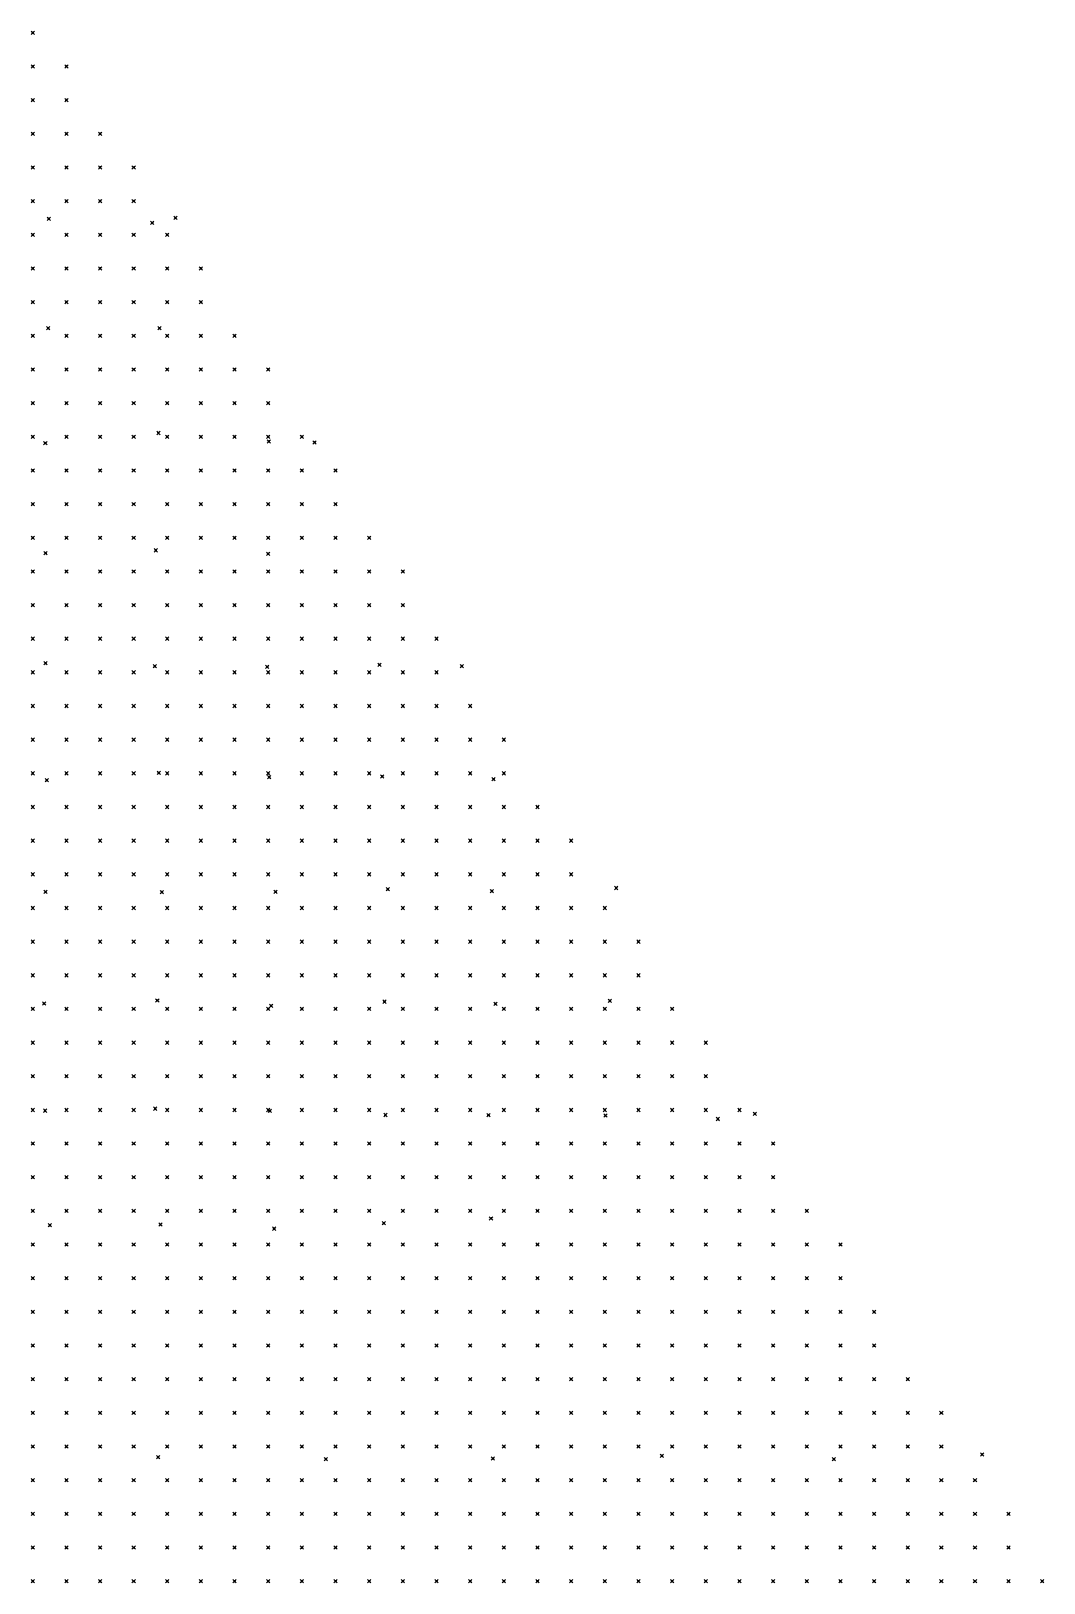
# Model space of a CAD drawing. Header units: metres. Extents: x 441556 to 446409, y 432338 to 461058.
# Drawn here: x 445471.2 to 445561.5, y 434748.4 to 434886.7 of the extents above; entities that cross this region are included whole.
import ezdxf

# ---------------------------------------------------------------- set-up
doc = ezdxf.new("R2010")
doc.units = ezdxf.units.M
doc.header["$MEASUREMENT"] = 0
doc.header["$PDMODE"] = 35
doc.header["$PDSIZE"] = 0.15
doc.layers.add('DTM-NOK-RevN_LIDAR_co_lidar', color=91, linetype='Continuous', lineweight=0)
doc.layers.add('DTM-NOK-RevN_RTK', color=32, linetype='Continuous', lineweight=0)

msp = doc.modelspace()

# ---------------------------------------------------------------- linework, layer by layer
at = {"layer": 'DTM-NOK-RevN_LIDAR_co_lidar'}
for p in [(445471.381, 434886.544, 322.037), (445471.381, 434883.544, 321.967), (445474.38, 434883.544, 321.973), (445471.381, 434880.545, 321.887), (445474.38, 434880.545, 321.907), (445471.381, 434877.545, 321.944), (445474.38, 434877.545, 321.975), (445477.38, 434877.545, 321.977), (445471.381, 434874.546, 321.937), (445474.38, 434874.546, 321.973), (445477.38, 434874.546, 322.001), (445480.379, 434874.546, 322.024), (445471.381, 434871.547, 321.988), (445474.38, 434871.547, 322.016), (445477.38, 434871.547, 322.078), (445480.379, 434871.547, 322.096), (445471.381, 434868.547, 321.918), (445474.38, 434868.547, 321.948), (445477.38, 434868.547, 322.02), (445480.379, 434868.547, 322.053), (445483.378, 434868.547, 322.053), (445471.381, 434865.548, 321.845), (445474.38, 434865.548, 321.852), (445477.38, 434865.548, 321.928), (445480.379, 434865.548, 321.958), (445483.378, 434865.548, 321.963), (445486.378, 434865.548, 321.999), (445471.381, 434862.549, 321.819), (445474.38, 434862.549, 321.849), (445477.38, 434862.549, 321.924), (445480.379, 434862.549, 321.959), (445483.378, 434862.549, 321.982), (445486.378, 434862.549, 322.019), (445471.381, 434859.549, 321.898), (445474.38, 434859.549, 321.907), (445477.38, 434859.549, 321.954), (445480.379, 434859.549, 321.99), (445483.378, 434859.549, 321.98), (445486.378, 434859.549, 322.004), (445489.377, 434859.549, 322.081), (445471.381, 434856.55, 321.898), (445474.38, 434856.55, 321.934), (445477.38, 434856.55, 321.947), (445480.379, 434856.55, 321.965), (445483.378, 434856.55, 321.983), (445486.378, 434856.55, 321.996), (445489.377, 434856.55, 322.052), (445492.377, 434856.55, 322.09), (445471.381, 434853.55, 321.861), (445474.38, 434853.55, 321.879), (445477.38, 434853.55, 321.883), (445480.379, 434853.55, 321.885), (445483.378, 434853.55, 321.881), (445486.378, 434853.55, 321.915), (445489.377, 434853.55, 321.958), (445492.377, 434853.55, 322.051), (445471.381, 434850.551, 321.868), (445474.38, 434850.551, 321.875), (445477.38, 434850.551, 321.884), (445480.379, 434850.551, 321.894), (445483.378, 434850.551, 321.905), (445486.378, 434850.551, 321.9), (445489.377, 434850.551, 321.944), (445492.377, 434850.551, 322.019), (445495.376, 434850.551, 322.102), (445471.381, 434847.552, 321.918), (445474.38, 434847.552, 321.905), (445477.38, 434847.552, 321.899), (445480.379, 434847.552, 321.883), (445483.378, 434847.552, 321.901), (445486.378, 434847.552, 321.924), (445489.377, 434847.552, 321.954), (445492.377, 434847.552, 322.029), (445495.376, 434847.552, 322.113), (445498.375, 434847.552, 322.142), (445471.381, 434844.552, 321.899), (445474.38, 434844.552, 321.891), (445477.38, 434844.552, 321.925), (445480.379, 434844.552, 321.926), (445483.378, 434844.552, 321.939), (445486.378, 434844.552, 321.967), (445489.377, 434844.552, 321.994), (445492.377, 434844.552, 322.046), (445495.376, 434844.552, 322.105), (445498.375, 434844.552, 322.126), (445471.381, 434841.553, 321.87), (445474.38, 434841.553, 321.882), (445477.38, 434841.553, 321.905), (445480.379, 434841.553, 321.926), (445483.378, 434841.553, 321.964), (445486.378, 434841.553, 321.996), (445489.377, 434841.553, 322.003), (445492.377, 434841.553, 322.019), (445495.376, 434841.553, 322.045), (445498.375, 434841.553, 322.048), (445501.375, 434841.553, 322.074), (445471.381, 434838.553, 321.823), (445474.38, 434838.553, 321.849), (445477.38, 434838.553, 321.904), (445480.379, 434838.553, 321.954), (445483.378, 434838.553, 321.982), (445486.378, 434838.553, 321.993), (445489.377, 434838.553, 322.001), (445492.377, 434838.553, 322.019), (445495.376, 434838.553, 322.039), (445498.375, 434838.553, 322.056), (445501.375, 434838.553, 322.096), (445504.374, 434838.553, 322.141), (445471.381, 434835.554, 321.772), (445474.38, 434835.554, 321.811), (445477.38, 434835.554, 321.854), (445480.379, 434835.554, 321.888), (445483.378, 434835.554, 321.926), (445486.378, 434835.554, 321.971), (445489.377, 434835.554, 322.001), (445492.377, 434835.554, 322.023), (445495.376, 434835.554, 322.058), (445498.375, 434835.554, 322.094), (445501.375, 434835.554, 322.12), (445504.374, 434835.554, 322.169), (445471.381, 434832.555, 321.608), (445474.38, 434832.555, 321.661), (445477.38, 434832.555, 321.75), (445480.379, 434832.555, 321.836), (445483.378, 434832.555, 321.929), (445486.378, 434832.555, 321.993), (445489.377, 434832.555, 322.063), (445492.377, 434832.555, 322.141), (445495.376, 434832.555, 322.159), (445498.375, 434832.555, 322.177), (445501.375, 434832.555, 322.198), (445504.374, 434832.555, 322.244), (445507.373, 434832.555, 322.291), (445471.381, 434829.555, 321.517), (445474.38, 434829.555, 321.565), (445477.38, 434829.555, 321.692), (445480.379, 434829.555, 321.8), (445483.378, 434829.555, 321.915), (445486.378, 434829.555, 321.977), (445489.377, 434829.555, 322.039), (445492.377, 434829.555, 322.101), (445495.376, 434829.555, 322.12), (445498.375, 434829.555, 322.149), (445501.375, 434829.555, 322.185), (445504.374, 434829.555, 322.213), (445507.373, 434829.555, 322.295), (445471.381, 434826.556, 321.539), (445474.38, 434826.556, 321.537), (445477.38, 434826.556, 321.476), (445480.379, 434826.556, 321.584), (445483.378, 434826.556, 321.737), (445486.378, 434826.556, 321.804), (445489.377, 434826.556, 321.868), (445492.377, 434826.556, 321.974), (445495.376, 434826.556, 322.047), (445498.375, 434826.556, 322.082), (445501.375, 434826.556, 322.132), (445504.374, 434826.556, 322.191), (445507.373, 434826.556, 322.261), (445510.373, 434826.556, 322.309), (445471.381, 434823.557, 321.495), (445474.38, 434823.557, 321.47), (445477.38, 434823.557, 321.334), (445480.379, 434823.557, 321.392), (445483.378, 434823.557, 321.538), (445486.378, 434823.557, 321.655), (445489.377, 434823.557, 321.785), (445492.377, 434823.557, 321.918), (445495.376, 434823.557, 322.029), (445498.375, 434823.557, 322.125), (445501.375, 434823.557, 322.19), (445504.374, 434823.557, 322.275), (445507.373, 434823.557, 322.374), (445510.373, 434823.557, 322.43), (445513.372, 434823.557, 322.504), (445471.381, 434820.557, 321.375), (445474.38, 434820.557, 321.385), (445477.38, 434820.557, 321.38), (445480.379, 434820.557, 321.44), (445483.378, 434820.557, 321.626), (445486.378, 434820.557, 321.789), (445489.377, 434820.557, 321.907), (445492.377, 434820.557, 322.006), (445495.376, 434820.557, 322.08), (445498.375, 434820.557, 322.16), (445501.375, 434820.557, 322.22), (445504.374, 434820.557, 322.281), (445507.373, 434820.557, 322.35), (445510.373, 434820.557, 322.401), (445513.372, 434820.557, 322.451), (445471.381, 434817.558, 321.331), (445474.38, 434817.558, 321.344), (445477.38, 434817.558, 321.472), (445480.379, 434817.558, 321.639), (445483.378, 434817.558, 321.73), (445486.378, 434817.558, 321.811), (445489.377, 434817.558, 321.889), (445492.377, 434817.558, 321.928), (445495.376, 434817.558, 321.963), (445498.375, 434817.558, 322.037), (445501.375, 434817.558, 322.107), (445504.374, 434817.558, 322.186), (445507.373, 434817.558, 322.263), (445510.373, 434817.558, 322.305), (445513.372, 434817.558, 322.327), (445516.372, 434817.558, 322.38), (445471.381, 434814.558, 321.57), (445474.38, 434814.558, 321.547), (445477.38, 434814.558, 321.576), (445480.379, 434814.558, 321.632), (445483.378, 434814.558, 321.693), (445486.378, 434814.558, 321.741), (445489.377, 434814.558, 321.788), (445492.377, 434814.558, 321.801), (445495.376, 434814.558, 321.799), (445498.375, 434814.558, 321.86), (445501.375, 434814.558, 321.961), (445504.374, 434814.558, 322.051), (445507.373, 434814.558, 322.116), (445510.373, 434814.558, 322.152), (445513.372, 434814.558, 322.198), (445516.372, 434814.558, 322.279), (445519.371, 434814.558, 322.38), (445471.381, 434811.559, 321.611), (445474.38, 434811.559, 321.559), (445477.38, 434811.559, 321.554), (445480.379, 434811.559, 321.576), (445483.378, 434811.559, 321.612), (445486.378, 434811.559, 321.665), (445489.377, 434811.559, 321.695), (445492.377, 434811.559, 321.734), (445495.376, 434811.559, 321.774), (445498.375, 434811.559, 321.86), (445501.375, 434811.559, 321.956), (445504.374, 434811.559, 322.049), (445507.373, 434811.559, 322.111), (445510.373, 434811.559, 322.146), (445513.372, 434811.559, 322.197), (445516.372, 434811.559, 322.265), (445519.371, 434811.559, 322.38), (445471.381, 434808.56, 321.54), (445474.38, 434808.56, 321.532), (445477.38, 434808.56, 321.528), (445480.379, 434808.56, 321.569), (445483.378, 434808.56, 321.616), (445486.378, 434808.56, 321.681), (445489.377, 434808.56, 321.72), (445492.377, 434808.56, 321.767), (445495.376, 434808.56, 321.816), (445498.375, 434808.56, 321.891), (445501.375, 434808.56, 321.962), (445504.374, 434808.56, 322.025), (445507.373, 434808.56, 322.08), (445510.373, 434808.56, 322.113), (445513.372, 434808.56, 322.192), (445516.372, 434808.56, 322.305), (445519.371, 434808.56, 322.394), (445522.37, 434808.56, 322.471), (445471.381, 434805.56, 321.555), (445474.38, 434805.56, 321.558), (445477.38, 434805.56, 321.574), (445480.379, 434805.56, 321.624), (445483.378, 434805.56, 321.661), (445486.378, 434805.56, 321.716), (445489.377, 434805.56, 321.751), (445492.377, 434805.56, 321.809), (445495.376, 434805.56, 321.852), (445498.375, 434805.56, 321.881), (445501.375, 434805.56, 321.934), (445504.374, 434805.56, 321.989), (445507.373, 434805.56, 322.026), (445510.373, 434805.56, 322.062), (445513.372, 434805.56, 322.146), (445516.372, 434805.56, 322.257), (445519.371, 434805.56, 322.337), (445522.37, 434805.56, 322.414), (445525.37, 434805.56, 322.463), (445471.381, 434802.561, 321.632), (445474.38, 434802.561, 321.644), (445477.38, 434802.561, 321.664), (445480.379, 434802.561, 321.695), (445483.378, 434802.561, 321.733), (445486.378, 434802.561, 321.737), (445489.377, 434802.561, 321.766), (445492.377, 434802.561, 321.809), (445495.376, 434802.561, 321.803), (445498.375, 434802.561, 321.818), (445501.375, 434802.561, 321.842), (445504.374, 434802.561, 321.896), (445507.373, 434802.561, 321.929), (445510.373, 434802.561, 321.97), (445513.372, 434802.561, 322.037), (445516.372, 434802.561, 322.126), (445519.371, 434802.561, 322.233), (445522.37, 434802.561, 322.309), (445525.37, 434802.561, 322.379), (445471.381, 434799.562, 321.643), (445474.38, 434799.562, 321.643), (445477.38, 434799.562, 321.633), (445480.379, 434799.562, 321.667), (445483.378, 434799.562, 321.683), (445486.378, 434799.562, 321.702), (445489.377, 434799.562, 321.701), (445492.377, 434799.562, 321.758), (445495.376, 434799.562, 321.755), (445498.375, 434799.562, 321.77), (445501.375, 434799.562, 321.809), (445504.374, 434799.562, 321.853), (445507.373, 434799.562, 321.892), (445510.373, 434799.562, 321.952), (445513.372, 434799.562, 322.014), (445516.372, 434799.562, 322.103), (445519.371, 434799.562, 322.193), (445522.37, 434799.562, 322.288), (445525.37, 434799.562, 322.397), (445528.369, 434799.562, 322.512), (445471.381, 434796.562, 321.62), (445474.38, 434796.562, 321.685), (445477.38, 434796.562, 321.705), (445480.379, 434796.562, 321.715), (445483.378, 434796.562, 321.72), (445486.378, 434796.562, 321.742), (445489.377, 434796.562, 321.757), (445492.377, 434796.562, 321.755), (445495.376, 434796.562, 321.789), (445498.375, 434796.562, 321.794), (445501.375, 434796.562, 321.816), (445504.374, 434796.562, 321.851), (445507.373, 434796.562, 321.899), (445510.373, 434796.562, 321.961), (445513.372, 434796.562, 322.003), (445516.372, 434796.562, 322.092), (445519.371, 434796.562, 322.185), (445522.37, 434796.562, 322.304), (445525.37, 434796.562, 322.422), (445528.369, 434796.562, 322.545), (445531.369, 434796.562, 322.634), (445471.381, 434793.563, 321.724), (445474.38, 434793.563, 321.731), (445477.38, 434793.563, 321.759), (445480.379, 434793.563, 321.777), (445483.378, 434793.563, 321.793), (445486.378, 434793.563, 321.82), (445489.377, 434793.563, 321.805), (445492.377, 434793.563, 321.802), (445495.376, 434793.563, 321.859), (445498.375, 434793.563, 321.861), (445501.375, 434793.563, 321.881), (445504.374, 434793.563, 321.908), (445507.373, 434793.563, 321.947), (445510.373, 434793.563, 321.983), (445513.372, 434793.563, 322.03), (445516.372, 434793.563, 322.121), (445519.371, 434793.563, 322.21), (445522.37, 434793.563, 322.292), (445525.37, 434793.563, 322.415), (445528.369, 434793.563, 322.546), (445531.369, 434793.563, 322.649), (445471.381, 434790.563, 321.728), (445474.38, 434790.563, 321.791), (445477.38, 434790.563, 321.837), (445480.379, 434790.563, 321.845), (445483.378, 434790.563, 321.884), (445486.378, 434790.563, 321.92), (445489.377, 434790.563, 321.91), (445492.377, 434790.563, 321.939), (445495.376, 434790.563, 321.943), (445498.375, 434790.563, 321.911), (445501.375, 434790.563, 321.933), (445504.374, 434790.563, 321.936), (445507.373, 434790.563, 321.947), (445510.373, 434790.563, 321.984), (445513.372, 434790.563, 322.038), (445516.372, 434790.563, 322.11), (445519.371, 434790.563, 322.188), (445522.37, 434790.563, 322.268), (445525.37, 434790.563, 322.385), (445528.369, 434790.563, 322.52), (445531.369, 434790.563, 322.634), (445534.368, 434790.563, 322.728), (445471.381, 434787.564, 321.727), (445474.38, 434787.564, 321.776), (445477.38, 434787.564, 321.82), (445480.379, 434787.564, 321.895), (445483.378, 434787.564, 321.949), (445486.378, 434787.564, 321.973), (445489.377, 434787.564, 321.957), (445492.377, 434787.564, 321.958), (445495.376, 434787.564, 321.994), (445498.375, 434787.564, 321.959), (445501.375, 434787.564, 321.966), (445504.374, 434787.564, 321.959), (445507.373, 434787.564, 321.993), (445510.373, 434787.564, 322.002), (445513.372, 434787.564, 322.032), (445516.372, 434787.564, 322.098), (445519.371, 434787.564, 322.178), (445522.37, 434787.564, 322.248), (445525.37, 434787.564, 322.342), (445528.369, 434787.564, 322.465), (445531.369, 434787.564, 322.582), (445534.368, 434787.564, 322.695), (445537.367, 434787.564, 322.777), (445471.381, 434784.565, 321.72), (445474.38, 434784.565, 321.78), (445477.38, 434784.565, 321.82), (445480.379, 434784.565, 321.886), (445483.378, 434784.565, 321.946), (445486.378, 434784.565, 321.972), (445489.377, 434784.565, 321.984), (445492.377, 434784.565, 321.973), (445495.376, 434784.565, 321.981), (445498.375, 434784.565, 321.988), (445501.375, 434784.565, 321.981), (445504.374, 434784.565, 321.973), (445507.373, 434784.565, 321.98), (445510.373, 434784.565, 322.009), (445513.372, 434784.565, 322.038), (445516.372, 434784.565, 322.111), (445519.371, 434784.565, 322.189), (445522.37, 434784.565, 322.263), (445525.37, 434784.565, 322.34), (445528.369, 434784.565, 322.457), (445531.369, 434784.565, 322.572), (445534.368, 434784.565, 322.674), (445537.367, 434784.565, 322.759), (445471.381, 434781.565, 321.677), (445474.38, 434781.565, 321.727), (445477.38, 434781.565, 321.776), (445480.379, 434781.565, 321.845), (445483.378, 434781.565, 321.913), (445486.378, 434781.565, 321.976), (445489.377, 434781.565, 322.017), (445492.377, 434781.565, 322.014), (445495.376, 434781.565, 322.065), (445498.375, 434781.565, 322.067), (445501.375, 434781.565, 322.023), (445504.374, 434781.565, 322.012), (445507.373, 434781.565, 322.041), (445510.373, 434781.565, 322.087), (445513.372, 434781.565, 322.141), (445516.372, 434781.565, 322.18), (445519.371, 434781.565, 322.236), (445522.37, 434781.565, 322.289), (445525.37, 434781.565, 322.366), (445528.369, 434781.565, 322.437), (445531.369, 434781.565, 322.509), (445534.368, 434781.565, 322.602), (445537.367, 434781.565, 322.681), (445540.367, 434781.565, 322.784), (445471.381, 434778.566, 321.723), (445474.38, 434778.566, 321.742), (445477.38, 434778.566, 321.801), (445480.379, 434778.566, 321.85), (445483.378, 434778.566, 321.906), (445486.378, 434778.566, 321.935), (445489.377, 434778.566, 321.964), (445492.377, 434778.566, 322.074), (445495.376, 434778.566, 322.193), (445498.375, 434778.566, 322.202), (445501.375, 434778.566, 322.092), (445504.374, 434778.566, 322.058), (445507.373, 434778.566, 322.075), (445510.373, 434778.566, 322.129), (445513.372, 434778.566, 322.178), (445516.372, 434778.566, 322.197), (445519.371, 434778.566, 322.232), (445522.37, 434778.566, 322.28), (445525.37, 434778.566, 322.345), (445528.369, 434778.566, 322.401), (445531.369, 434778.566, 322.48), (445534.368, 434778.566, 322.541), (445537.367, 434778.566, 322.597), (445540.367, 434778.566, 322.653), (445543.366, 434778.566, 322.776), (445471.381, 434775.566, 321.696), (445474.38, 434775.566, 321.712), (445477.38, 434775.566, 321.745), (445480.379, 434775.566, 321.812), (445483.378, 434775.566, 321.876), (445486.378, 434775.566, 321.9), (445489.377, 434775.566, 321.967), (445492.377, 434775.566, 322.063), (445495.376, 434775.566, 322.189), (445498.375, 434775.566, 322.284), (445501.375, 434775.566, 322.149), (445504.374, 434775.566, 322.058), (445507.373, 434775.566, 322.077), (445510.373, 434775.566, 322.084), (445513.372, 434775.566, 322.112), (445516.372, 434775.566, 322.163), (445519.371, 434775.566, 322.212), (445522.37, 434775.566, 322.253), (445525.37, 434775.566, 322.318), (445528.369, 434775.566, 322.376), (445531.369, 434775.566, 322.422), (445534.368, 434775.566, 322.482), (445537.367, 434775.566, 322.52), (445540.367, 434775.566, 322.589), (445543.366, 434775.566, 322.719), (445471.381, 434772.567, 321.761), (445474.38, 434772.567, 321.805), (445477.38, 434772.567, 321.86), (445480.379, 434772.567, 321.942), (445483.378, 434772.567, 322.032), (445486.378, 434772.567, 322.09), (445489.377, 434772.567, 322.155), (445492.377, 434772.567, 322.218), (445495.376, 434772.567, 322.257), (445498.375, 434772.567, 322.237), (445501.375, 434772.567, 322.163), (445504.374, 434772.567, 322.093), (445507.373, 434772.567, 322.064), (445510.373, 434772.567, 322.092), (445513.372, 434772.567, 322.142), (445516.372, 434772.567, 322.216), (445519.371, 434772.567, 322.237), (445522.37, 434772.567, 322.266), (445525.37, 434772.567, 322.346), (445528.369, 434772.567, 322.431), (445531.369, 434772.567, 322.474), (445534.368, 434772.567, 322.505), (445537.367, 434772.567, 322.561), (445540.367, 434772.567, 322.631), (445543.366, 434772.567, 322.718), (445546.365, 434772.567, 322.856), (445471.381, 434769.568, 321.749), (445474.38, 434769.568, 321.817), (445477.38, 434769.568, 321.866), (445480.379, 434769.568, 321.95), (445483.378, 434769.568, 322.077), (445486.378, 434769.568, 322.132), (445489.377, 434769.568, 322.149), (445492.377, 434769.568, 322.199), (445495.376, 434769.568, 322.221), (445498.375, 434769.568, 322.178), (445501.375, 434769.568, 322.135), (445504.374, 434769.568, 322.122), (445507.373, 434769.568, 322.083), (445510.373, 434769.568, 322.098), (445513.372, 434769.568, 322.178), (445516.372, 434769.568, 322.239), (445519.371, 434769.568, 322.272), (445522.37, 434769.568, 322.338), (445525.37, 434769.568, 322.427), (445528.369, 434769.568, 322.522), (445531.369, 434769.568, 322.571), (445534.368, 434769.568, 322.598), (445537.367, 434769.568, 322.663), (445540.367, 434769.568, 322.738), (445543.366, 434769.568, 322.81), (445546.365, 434769.568, 322.918), (445471.381, 434766.568, 321.752), (445474.38, 434766.568, 321.806), (445477.38, 434766.568, 321.845), (445480.379, 434766.568, 321.909), (445483.378, 434766.568, 322.004), (445486.378, 434766.568, 322.078), (445489.377, 434766.568, 322.087), (445492.377, 434766.568, 322.134), (445495.376, 434766.568, 322.213), (445498.375, 434766.568, 322.232), (445501.375, 434766.568, 322.22), (445504.374, 434766.568, 322.208), (445507.373, 434766.568, 322.133), (445510.373, 434766.568, 322.129), (445513.372, 434766.568, 322.193), (445516.372, 434766.568, 322.278), (445519.371, 434766.568, 322.341), (445522.37, 434766.568, 322.408), (445525.37, 434766.568, 322.494), (445528.369, 434766.568, 322.592), (445531.369, 434766.568, 322.605), (445534.368, 434766.568, 322.62), (445537.367, 434766.568, 322.699), (445540.367, 434766.568, 322.76), (445543.366, 434766.568, 322.753), (445546.365, 434766.568, 322.808), (445549.365, 434766.568, 322.909), (445471.381, 434763.569, 321.763), (445474.38, 434763.569, 321.796), (445477.38, 434763.569, 321.829), (445480.379, 434763.569, 321.847), (445483.378, 434763.569, 321.914), (445486.378, 434763.569, 322.006), (445489.377, 434763.569, 322.059), (445492.377, 434763.569, 322.113), (445495.376, 434763.569, 322.2), (445498.375, 434763.569, 322.29), (445501.375, 434763.569, 322.318), (445504.374, 434763.569, 322.232), (445507.373, 434763.569, 322.165), (445510.373, 434763.569, 322.143), (445513.372, 434763.569, 322.179), (445516.372, 434763.569, 322.259), (445519.371, 434763.569, 322.313), (445522.37, 434763.569, 322.365), (445525.37, 434763.569, 322.442), (445528.369, 434763.569, 322.507), (445531.369, 434763.569, 322.511), (445534.368, 434763.569, 322.536), (445537.367, 434763.569, 322.61), (445540.367, 434763.569, 322.621), (445543.366, 434763.569, 322.608), (445546.365, 434763.569, 322.685), (445549.365, 434763.569, 322.769), (445552.364, 434763.569, 322.843), (445471.381, 434760.57, 321.724), (445474.38, 434760.57, 321.723), (445477.38, 434760.57, 321.762), (445480.379, 434760.57, 321.82), (445483.378, 434760.57, 321.906), (445486.378, 434760.57, 321.964), (445489.377, 434760.57, 321.997), (445492.377, 434760.57, 322.086), (445495.376, 434760.57, 322.169), (445498.375, 434760.57, 322.25), (445501.375, 434760.57, 322.311), (445504.374, 434760.57, 322.245), (445507.373, 434760.57, 322.157), (445510.373, 434760.57, 322.083), (445513.372, 434760.57, 322.123), (445516.372, 434760.57, 322.16), (445519.371, 434760.57, 322.207), (445522.37, 434760.57, 322.284), (445525.37, 434760.57, 322.365), (445528.369, 434760.57, 322.433), (445531.369, 434760.57, 322.481), (445534.368, 434760.57, 322.544), (445537.367, 434760.57, 322.604), (445540.367, 434760.57, 322.652), (445543.366, 434760.57, 322.68), (445546.365, 434760.57, 322.754), (445549.365, 434760.57, 322.839), (445552.364, 434760.57, 322.908), (445471.381, 434757.57, 321.75), (445474.38, 434757.57, 321.814), (445477.38, 434757.57, 321.874), (445480.379, 434757.57, 321.878), (445483.378, 434757.57, 321.907), (445486.378, 434757.57, 321.964), (445489.377, 434757.57, 322.018), (445492.377, 434757.57, 322.109), (445495.376, 434757.57, 322.179), (445498.375, 434757.57, 322.26), (445501.375, 434757.57, 322.253), (445504.374, 434757.57, 322.184), (445507.373, 434757.57, 322.119), (445510.373, 434757.57, 322.134), (445513.372, 434757.57, 322.182), (445516.372, 434757.57, 322.234), (445519.371, 434757.57, 322.313), (445522.37, 434757.57, 322.391), (445525.37, 434757.57, 322.468), (445528.369, 434757.57, 322.514), (445531.369, 434757.57, 322.583), (445534.368, 434757.57, 322.637), (445537.367, 434757.57, 322.681), (445540.367, 434757.57, 322.74), (445543.366, 434757.57, 322.793), (445546.365, 434757.57, 322.861), (445549.365, 434757.57, 322.943), (445552.364, 434757.57, 323.014), (445555.364, 434757.57, 323.098), (445471.381, 434754.571, 321.746), (445474.38, 434754.571, 321.798), (445477.38, 434754.571, 321.863), (445480.379, 434754.571, 321.913), (445483.378, 434754.571, 321.963), (445486.378, 434754.571, 321.993), (445489.377, 434754.571, 322.037), (445492.377, 434754.571, 322.095), (445495.376, 434754.571, 322.18), (445498.375, 434754.571, 322.257), (445501.375, 434754.571, 322.228), (445504.374, 434754.571, 322.211), (445507.373, 434754.571, 322.191), (445510.373, 434754.571, 322.237), (445513.372, 434754.571, 322.281), (445516.372, 434754.571, 322.352), (445519.371, 434754.571, 322.436), (445522.37, 434754.571, 322.537), (445525.37, 434754.571, 322.578), (445528.369, 434754.571, 322.62), (445531.369, 434754.571, 322.686), (445534.368, 434754.571, 322.761), (445537.367, 434754.571, 322.81), (445540.367, 434754.571, 322.864), (445543.366, 434754.571, 322.925), (445546.365, 434754.571, 322.984), (445549.365, 434754.571, 323.051), (445552.364, 434754.571, 323.127), (445555.364, 434754.571, 323.198), (445558.363, 434754.571, 323.277), (445471.381, 434751.571, 321.801), (445474.38, 434751.571, 321.828), (445477.38, 434751.571, 321.867), (445480.379, 434751.571, 321.93), (445483.378, 434751.571, 321.995), (445486.378, 434751.571, 322.032), (445489.377, 434751.571, 322.06), (445492.377, 434751.571, 322.131), (445495.376, 434751.571, 322.21), (445498.375, 434751.571, 322.251), (445501.375, 434751.571, 322.264), (445504.374, 434751.571, 322.304), (445507.373, 434751.571, 322.344), (445510.373, 434751.571, 322.403), (445513.372, 434751.571, 322.469), (445516.372, 434751.571, 322.544), (445519.371, 434751.571, 322.622), (445522.37, 434751.571, 322.713), (445525.37, 434751.571, 322.776), (445528.369, 434751.571, 322.821), (445531.369, 434751.571, 322.885), (445534.368, 434751.571, 322.933), (445537.367, 434751.571, 323.022), (445540.367, 434751.571, 323.067), (445543.366, 434751.571, 323.113), (445546.365, 434751.571, 323.134), (445549.365, 434751.571, 323.17), (445552.364, 434751.571, 323.219), (445555.364, 434751.571, 323.221), (445558.363, 434751.571, 323.241), (445471.381, 434748.572, 321.848), (445474.38, 434748.572, 321.879), (445477.38, 434748.572, 321.941), (445480.379, 434748.572, 321.958), (445483.378, 434748.572, 322.017), (445486.378, 434748.572, 322.092), (445489.377, 434748.572, 322.168), (445492.377, 434748.572, 322.234), (445495.376, 434748.572, 322.283), (445498.375, 434748.572, 322.363), (445501.375, 434748.572, 322.385), (445504.374, 434748.572, 322.482), (445507.373, 434748.572, 322.592), (445510.373, 434748.572, 322.653), (445513.372, 434748.572, 322.697), (445516.372, 434748.572, 322.763), (445519.371, 434748.572, 322.796), (445522.37, 434748.572, 322.821), (445525.37, 434748.572, 322.821), (445528.369, 434748.572, 322.843), (445531.369, 434748.572, 322.847), (445534.368, 434748.572, 322.877), (445537.367, 434748.572, 322.922), (445540.367, 434748.572, 322.966), (445543.366, 434748.572, 323.003), (445546.365, 434748.572, 323.013), (445549.365, 434748.572, 323.041), (445552.364, 434748.572, 323.075), (445555.364, 434748.572, 323.083), (445558.363, 434748.572, 323.117), (445561.362, 434748.572, 323.172)]:
    msp.add_point(p, dxfattribs=at)
at = {"layer": 'DTM-NOK-RevN_RTK'}
for p in [(445472.811, 434869.965, 321.959), (445482.03, 434869.594, 322.044), (445484.101, 434870.044, 322.083), (445472.76, 434860.218, 321.878), (445482.678, 434860.219, 321.972), (445482.58, 434850.881, 321.925), (445492.414, 434850.125, 322.034), (445472.505, 434849.979, 321.845), (445496.505, 434850.043, 322.191), (445482.353, 434840.427, 321.957), (445472.524, 434840.186, 321.882), (445492.36, 434840.118, 322.011), (445472.526, 434830.368, 321.561), (445482.253, 434830.105, 321.95), (445492.28, 434830.035, 322.122), (445502.287, 434830.228, 322.216), (445509.625, 434830.109, 322.327), (445472.638, 434819.948, 321.434), (445482.609, 434820.593, 321.628), (445492.461, 434820.215, 321.998), (445502.536, 434820.286, 322.265), (445512.455, 434820.027, 322.406), (445472.523, 434809.996, 321.505), (445493.025, 434810.011, 321.747), (445503.023, 434810.231, 321.975), (445512.311, 434810.066, 322.143), (445523.386, 434810.342, 322.556), (445482.899, 434809.972, 321.632), (445482.488, 434800.324, 321.648), (445472.4, 434800.04, 321.671), (445492.632, 434799.845, 321.732), (445502.735, 434800.214, 321.824), (445512.621, 434800.02, 321.986), (445522.823, 434800.288, 322.29), (445482.301, 434790.679, 321.813), (445472.48, 434790.501, 321.752), (445492.526, 434790.479, 321.938), (445502.818, 434790.116, 321.925), (445512.004, 434790.111, 322.02), (445522.431, 434790.065, 322.248), (445532.452, 434789.759, 322.619), (445535.746, 434790.224, 322.739), (445472.917, 434780.294, 321.762), (445482.768, 434780.359, 321.895), (445492.902, 434779.989, 322.083), (445502.671, 434780.471, 322.048), (445512.228, 434780.906, 322.179), (445482.555, 434759.63, 321.858), (445497.507, 434759.453, 322.215), (445512.392, 434759.501, 322.073), (445527.461, 434759.762, 322.439), (445542.791, 434759.448, 322.671), (445555.995, 434759.876, 323.023)]:
    msp.add_point(p, dxfattribs=at)

doc.saveas('drawing.dxf')
